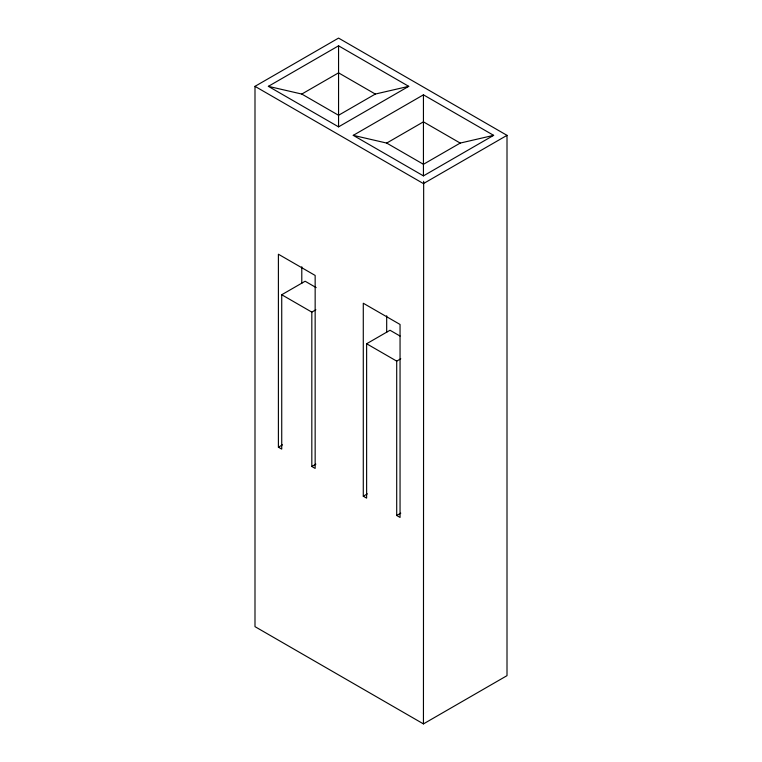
<?xml version="1.0" encoding="UTF-8"?>
<svg xmlns="http://www.w3.org/2000/svg" width="762" height="762" viewBox="0 0 762 762"><rect width="100%" height="100%" fill="white"/><g stroke="black" fill="none" stroke-linecap="round" stroke-linejoin="round"><path stroke-width="1.14" d="M423.662 181.289L423.443 723.9L507.006 675.656L507.006 135.35L338.557 38.1L254.994 86.344L254.994 626.65L423.443 723.9M268.367 86.344L338.557 45.815L408.737 86.344L338.557 126.863L268.367 86.344L301.79 94.059L338.557 115.281L375.314 94.059L408.737 86.344M301.79 94.059L338.557 72.838L375.314 94.059M353.263 135.35L423.443 94.831L493.633 135.35L423.443 175.879L353.263 135.35L386.686 143.075L423.443 164.297L460.21 143.075L493.633 135.35M386.686 143.075L423.443 121.844L460.21 143.075M507.006 135.35L423.443 183.594L254.994 86.344M281.73 294.742L311.82 312.115L311.82 466.487L315.154 468.411L315.154 275.444L278.397 254.222L278.397 447.189L281.73 449.113L281.73 294.742L305.133 281.235L316.163 287.607M311.82 312.115L315.887 309.763M366.627 343.757L396.707 361.121L396.707 515.493L400.05 517.427L400.05 324.46L363.284 303.238L363.284 496.205L366.627 498.129L366.627 343.757L390.02 330.251L400.05 336.042M396.707 361.121L400.774 358.778M278.397 447.189L282.464 444.837M311.82 466.487L315.887 464.134M363.284 496.205L367.351 493.852M396.707 515.493L400.774 513.15M423.443 94.831L423.443 175.879M386.686 315.773L386.686 332.346M338.557 45.815L338.557 126.863M301.79 266.757L301.79 283.331"/></g></svg>
